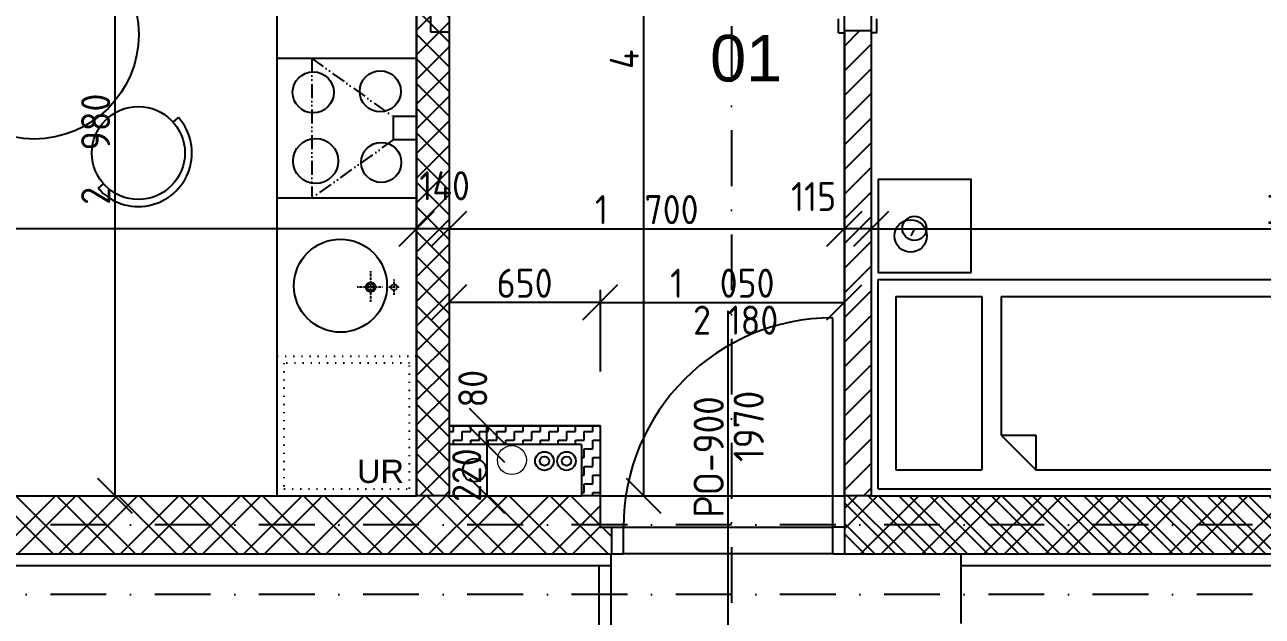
# Model space of a CAD drawing. Extents: x 4511820 to 5180432, y -1526536 to -944957.
# Drawn here: x 5148378 to 5153699, y -1312603 to -1310060 of the extents above; entities that cross this region are included whole.
import ezdxf

# ---------------------------------------------------------------- set-up
doc = ezdxf.new("R2010")
doc.units = 0
doc.header["$MEASUREMENT"] = 0
for name, pattern in [('ACAD_ISO07W100', [3.5, 0.5, -3]), ('ACAD_ISO12W100', [22, 12, -3, 0.5, -3, 0.5, -3]), ('BODKOCIARKOVANA_3', [5.6, 3, -1.3, 0, -1.3]), ('DASHED', [0.75, 0.5, -0.25])]:
    doc.linetypes.add(name, pattern=pattern)
doc.layers.get('0').update_dxf_attribs({"linetype": 'CONTINUOUS'})
doc.layers.get('Defpoints').update_dxf_attribs({"color": 61, "linetype": 'CONTINUOUS'})
for name, color, linetype in [('DVERE', 45, 'CONTINUOUS'), ('KÓTY', 4, 'CONTINUOUS'), ('MÚRY', 1, 'CONTINUOUS'), ('osi', 253, 'CONTINUOUS'), ('Plochy', 41, 'CONTINUOUS'), ('POPIS', 7, 'CONTINUOUS'), ('TENKÁ', 7, 'CONTINUOUS'), ('Z-Kúrenie', 101, 'CONTINUOUS'), ('ZARIADENIE', 47, 'CONTINUOUS'), ('ZARIADENIE1', 145, 'CONTINUOUS'), ('ZZ-elektro', 221, 'CONTINUOUS'), ('zz-vetr', 52, 'CONTINUOUS'), ('ŠRAFY', 82, 'CONTINUOUS')]:
    doc.layers.add(name, color=color, linetype=linetype)
doc.layers.add('zz-kanal-splaskova', color=37, linetype='CONTINUOUS', lineweight=18)
doc.styles.add('ARIAL', font='arial.ttf')
doc.styles.add('STYLE1', font='isocp.shx')
doc.dimstyles.new('STANDARD-50', dxfattribs={"dimtxt": 125, "dimasz": 150, "dimexe": 10, "dimexo": 200, "dimgap": 20, "dimtad": 1, "dimdsep": 46, "dimlunit": 6, "dimtxsty": 'STYLE1', "dimblk1": 'OBLIQUE', "dimblk2": 'OBLIQUE', "dimsah": 1, "dimcen": 2.5, "dimse1": 1, "dimse2": 1, "dimadec": 0, "dimazin": 0, "dimtfac": 1, "dimtmove": 1, "dimatfit": 3, "dimldrblk": 'OBLIQUE', "dimfxl": 1, "dimtolj": 1, "dimtzin": 0, "dimarcsym": 0})
pattern_1 = [(45, (584112, -84217.88), (-132.5825215, 132.5825215), []), (45, (584200.39, -84217.88), (-132.5825215, 132.5825215), [])]

# ---------------------------------------------------------------- blocks, each defined once
blk = doc.blocks.new('stol kruh')
at = {"layer": 'ZARIADENIE', "ltscale": 0.25}
for p, q in [((4441014, -1342243.9), (4441036.5, -1342224.1)), ((4441690.1, -1342287.3), (4441670.3, -1342264.8)), ((4440690.9, -1342527.6), (4440713.4, -1342507.8)), ((4441974.3, -1342610), (4441954.5, -1342587.5)), ((4440650.1, -1343161.8), (4440670, -1343184.3)), ((4441910.8, -1343263.8), (4441933.3, -1343244)), ((4440934.3, -1343484.5), (4440954.1, -1343507)), ((4441588.1, -1343548), (4441610.6, -1343528.2))]:
    blk.add_line(p, q, dxfattribs=at)
for centre, radius in [((4440863.7, -1342375.8), 200), ((4441822.3, -1342437.4), 200), ((4441312.2, -1342885.9), 450), ((4440802.1, -1343334.4), 200), ((4441760.7, -1343396), 200)]:
    blk.add_circle(centre, radius, dxfattribs=at)
for centre, start, end in [((4440863.7, -1342375.8), 41.2828, 221.2828), ((4441822.3, -1342437.4), 311.3675, 131.3675), ((4440802.1, -1343334.4), 131.3675, 311.3675), ((4441760.7, -1343396), 221.3675, 41.3675)]:
    blk.add_arc(centre, 230, start, end, dxfattribs=at)
blk = doc.blocks.new('JEDNOPOSTEL')
at = {"layer": 'ZARIADENIE', "ltscale": 0.25}
for p, q in [((4449069, -1322230.2), (4447069, -1322230.2)), ((4447069, -1323130.2), (4447069, -1322230.2)), ((4449069, -1322230.2), (4449069, -1323130.2)), ((4449069, -1323130.2), (4447069, -1323130.2)), ((4448913, -1323349.6), (4448929.1, -1323317.4))]:
    blk.add_line(p, q, dxfattribs=at)
at = {"layer": 'ZARIADENIE', "color": 76, "ltscale": 0.25}
for p, q in [((4448390.6, -1322311.3), (4447130.6, -1322311.3)), ((4447130.6, -1323056.9), (4447130.6, -1322311.3)), ((4448540.6, -1322461.3), (4448390.6, -1322311.3)), ((4448390.6, -1322461.3), (4448390.6, -1322311.3)), ((4448992.6, -1322311.3), (4448623.3, -1322311.3)), ((4448623.3, -1323056.9), (4448623.3, -1322311.3)), ((4448992.6, -1323056.9), (4448992.6, -1322311.3)), ((4448540.6, -1322461.3), (4448390.6, -1322461.3)), ((4448540.6, -1323056.9), (4448540.6, -1322461.3)), ((4448540.6, -1323056.9), (4447130.6, -1323056.9)), ((4448992.6, -1323056.9), (4448623.3, -1323056.9))]:
    blk.add_line(p, q, dxfattribs=at)
at = {"layer": 'ZARIADENIE'}
blk.add_lwpolyline([(4448669, -1323160.2), (4448669, -1323560.2), (4449069, -1323560.2), (4449069, -1323160.2)], close=True, dxfattribs=at)
at = {"layer": 'ZARIADENIE', "ltscale": 0.25}
for centre, radius in [((4448929.1, -1323317.4), 69.7), ((4448913, -1323349.6), 51.9)]:
    blk.add_circle(centre, radius, dxfattribs=at)
blk = doc.blocks.new('_OBLIQUE')
at = {"color": 0, "linetype": 'ByBlock'}
blk.add_line((-0.5, -0.5), (0.5, 0.5), dxfattribs=at)
blk = doc.blocks.new('*D25581')
at = {"layer": 'Defpoints', "color": 0}
for p in [(5151902.5, -1311254), (5150852.5, -1311785.2), (5151902.5, -1311785.2)]:
    blk.add_point(p, dxfattribs=at)
at = {"layer": 'KÓTY', "color": 0, "lineweight": -2}
blk.add_line((5150852.5, -1311254), (5151902.5, -1311254), dxfattribs=at)
at = {"layer": 'KÓTY', "color": 0, "linetype": 'ByBlock', "lineweight": -2, "xscale": 150, "yscale": 150, "zscale": 150, "rotation": 180}
blk.add_blockref('_OBLIQUE', (5150852.5, -1311254), dxfattribs=at)
at = {"layer": 'KÓTY', "color": 0, "linetype": 'ByBlock', "lineweight": -2, "xscale": 150, "yscale": 150, "zscale": 150}
blk.add_blockref('_OBLIQUE', (5151902.5, -1311254), dxfattribs=at)
at = {"layer": 'KÓTY', "color": 0, "insert": (5151377.5, -1311171.5), "char_height": 125, "attachment_point": 5, "style": 'STYLE1'}
blk.add_mtext('\\A1;1ﾠ050', dxfattribs=at)
blk = doc.blocks.new('*D25582')
at = {"layer": 'Defpoints', "color": 0}
for p in [(5150202.5, -1311254), (5150202.5, -1311785.2), (5150852.5, -1311785.2)]:
    blk.add_point(p, dxfattribs=at)
at = {"layer": 'KÓTY', "color": 0, "lineweight": -2}
blk.add_line((5150852.5, -1311254), (5150202.5, -1311254), dxfattribs=at)
at = {"layer": 'KÓTY', "color": 0, "linetype": 'ByBlock', "lineweight": -2, "xscale": 150, "yscale": 150, "zscale": 150, "rotation": 180}
blk.add_blockref('_OBLIQUE', (5150202.5, -1311254), dxfattribs=at)
at = {"layer": 'KÓTY', "color": 0, "linetype": 'ByBlock', "lineweight": -2, "xscale": 150, "yscale": 150, "zscale": 150}
blk.add_blockref('_OBLIQUE', (5150852.5, -1311254), dxfattribs=at)
at = {"layer": 'KÓTY', "color": 0, "insert": (5150527.5, -1311171.5), "char_height": 125, "attachment_point": 5, "style": 'STYLE1'}
blk.add_mtext('\\A1;650', dxfattribs=at)
blk = doc.blocks.new('*D25583')
at = {"layer": 'Defpoints', "color": 0}
for p in [(5151902.5, -1310937.5), (5150202.5, -1311785.2), (5151902.5, -1311785.2)]:
    blk.add_point(p, dxfattribs=at)
at = {"layer": 'KÓTY', "color": 0, "lineweight": -2}
blk.add_line((5150202.5, -1310937.5), (5151902.5, -1310937.5), dxfattribs=at)
at = {"layer": 'KÓTY', "color": 0, "linetype": 'ByBlock', "lineweight": -2, "xscale": 150, "yscale": 150, "zscale": 150, "rotation": 180}
blk.add_blockref('_OBLIQUE', (5150202.5, -1310937.5), dxfattribs=at)
at = {"layer": 'KÓTY', "color": 0, "linetype": 'ByBlock', "lineweight": -2, "xscale": 150, "yscale": 150, "zscale": 150}
blk.add_blockref('_OBLIQUE', (5151902.5, -1310937.5), dxfattribs=at)
at = {"layer": 'KÓTY', "color": 0, "insert": (5151052.5, -1310855), "char_height": 125, "attachment_point": 5, "style": 'STYLE1'}
blk.add_mtext('\\A1;1ﾠ700', dxfattribs=at)
blk = doc.blocks.new('*D25584')
at = {"layer": 'Defpoints', "color": 0}
for p in [(5155902.5, -1310937.5), (5152017.5, -1312085.2), (5155902.5, -1312085.2)]:
    blk.add_point(p, dxfattribs=at)
at = {"layer": 'KÓTY', "color": 0, "lineweight": -2}
blk.add_line((5152017.5, -1310937.5), (5155902.5, -1310937.5), dxfattribs=at)
at = {"layer": 'KÓTY', "color": 0, "linetype": 'ByBlock', "lineweight": -2, "xscale": 150, "yscale": 150, "zscale": 150, "rotation": 180}
blk.add_blockref('_OBLIQUE', (5152017.5, -1310937.5), dxfattribs=at)
at = {"layer": 'KÓTY', "color": 0, "linetype": 'ByBlock', "lineweight": -2, "xscale": 150, "yscale": 150, "zscale": 150}
blk.add_blockref('_OBLIQUE', (5155902.5, -1310937.5), dxfattribs=at)
at = {"layer": 'KÓTY', "color": 0, "insert": (5153960, -1310855), "char_height": 125, "attachment_point": 5, "style": 'STYLE1'}
blk.add_mtext('\\A1;3ﾠ885', dxfattribs=at)
blk = doc.blocks.new('*D25585')
at = {"layer": 'Defpoints', "color": 0}
for p in [(5151902.5, -1310937.5), (5151902.5, -1312085.2), (5152017.5, -1312085.2)]:
    blk.add_point(p, dxfattribs=at)
at = {"layer": 'KÓTY', "color": 0, "lineweight": -2}
blk.add_line((5152017.5, -1310937.5), (5151902.5, -1310937.5), dxfattribs=at)
at = {"layer": 'KÓTY', "color": 0, "linetype": 'ByBlock', "lineweight": -2, "xscale": 150, "yscale": 150, "zscale": 150, "rotation": 180}
blk.add_blockref('_OBLIQUE', (5151902.5, -1310937.5), dxfattribs=at)
at = {"layer": 'KÓTY', "color": 0, "linetype": 'ByBlock', "lineweight": -2, "xscale": 150, "yscale": 150, "zscale": 150}
blk.add_blockref('_OBLIQUE', (5152017.5, -1310937.5), dxfattribs=at)
at = {"layer": 'KÓTY', "color": 0, "insert": (5151770, -1310799), "char_height": 125, "attachment_point": 5, "style": 'STYLE1'}
blk.add_mtext('\\A1;115', dxfattribs=at)
blk = doc.blocks.new('*D25586')
at = {"layer": 'Defpoints', "color": 0}
for p in [(5150062.5, -1310937.5), (5150062.5, -1310937.5), (5150202.5, -1310937.5)]:
    blk.add_point(p, dxfattribs=at)
at = {"layer": 'KÓTY', "color": 0, "lineweight": -2}
blk.add_line((5150202.5, -1310937.5), (5150062.5, -1310937.5), dxfattribs=at)
at = {"layer": 'KÓTY', "color": 0, "linetype": 'ByBlock', "lineweight": -2, "xscale": 150, "yscale": 150, "zscale": 150, "rotation": 180}
blk.add_blockref('_OBLIQUE', (5150062.5, -1310937.5), dxfattribs=at)
at = {"layer": 'KÓTY', "color": 0, "linetype": 'ByBlock', "lineweight": -2, "xscale": 150, "yscale": 150, "zscale": 150}
blk.add_blockref('_OBLIQUE', (5150202.5, -1310937.5), dxfattribs=at)
at = {"layer": 'KÓTY', "color": 0, "insert": (5150183.3, -1310752.5), "char_height": 125, "attachment_point": 5, "style": 'STYLE1'}
blk.add_mtext('\\A1;140', dxfattribs=at)
blk = doc.blocks.new('*D25587')
at = {"layer": 'Defpoints', "color": 0}
for p in [(5144217.5, -1310937.5), (5144217.5, -1312085.2), (5150062.5, -1312085.2)]:
    blk.add_point(p, dxfattribs=at)
at = {"layer": 'KÓTY', "color": 0, "lineweight": -2}
blk.add_line((5150062.5, -1310937.5), (5144217.5, -1310937.5), dxfattribs=at)
at = {"layer": 'KÓTY', "color": 0, "linetype": 'ByBlock', "lineweight": -2, "xscale": 150, "yscale": 150, "zscale": 150, "rotation": 180}
blk.add_blockref('_OBLIQUE', (5144217.5, -1310937.5), dxfattribs=at)
at = {"layer": 'KÓTY', "color": 0, "linetype": 'ByBlock', "lineweight": -2, "xscale": 150, "yscale": 150, "zscale": 150}
blk.add_blockref('_OBLIQUE', (5150062.5, -1310937.5), dxfattribs=at)
at = {"layer": 'KÓTY', "color": 0, "insert": (5147140, -1310855), "char_height": 125, "attachment_point": 5, "style": 'STYLE1'}
blk.add_mtext('\\A1;5ﾠ845', dxfattribs=at)
blk = doc.blocks.new('*D25595')
at = {"layer": 'Defpoints', "color": 0}
for p in [(5150202.5, -1311865.2), (5150202.5, -1312085.2), (5150365.5, -1312085.2)]:
    blk.add_point(p, dxfattribs=at)
at = {"layer": 'KÓTY', "color": 0, "lineweight": -2}
blk.add_line((5150365.5, -1311865.2), (5150365.5, -1312085.2), dxfattribs=at)
at = {"layer": 'KÓTY', "color": 0, "linetype": 'ByBlock', "lineweight": -2, "xscale": 150, "yscale": 150, "zscale": 150}
for p, rotation in [((5150365.5, -1311865.2), 90), ((5150365.5, -1312085.2), 270)]:
    blk.add_blockref('_OBLIQUE', p, dxfattribs=dict(at, rotation=rotation))
at = {"layer": 'KÓTY', "color": 0, "insert": (5150278.5, -1311996.5), "char_height": 125, "attachment_point": 5, "rotation": 90, "style": 'STYLE1'}
blk.add_mtext('\\A1;220', dxfattribs=at)
blk = doc.blocks.new('*D25596')
at = {"layer": 'Defpoints', "color": 0}
for p in [(5150365.5, -1311785.2), (5150365.5, -1311785.2), (5150365.5, -1311865.2)]:
    blk.add_point(p, dxfattribs=at)
at = {"layer": 'KÓTY', "color": 0, "lineweight": -2}
blk.add_line((5150365.5, -1311865.2), (5150365.5, -1311785.2), dxfattribs=at)
at = {"layer": 'KÓTY', "color": 0, "linetype": 'ByBlock', "lineweight": -2, "xscale": 150, "yscale": 150, "zscale": 150}
for p, rotation in [((5150365.5, -1311785.2), 90), ((5150365.5, -1311865.2), 270)]:
    blk.add_blockref('_OBLIQUE', p, dxfattribs=dict(at, rotation=rotation))
at = {"layer": 'KÓTY', "color": 0, "insert": (5150304.5, -1311625), "char_height": 125, "attachment_point": 5, "rotation": 90, "style": 'STYLE1'}
blk.add_mtext('\\A1;80', dxfattribs=at)
blk = doc.blocks.new('*D25603')
at = {"layer": 'Defpoints', "color": 0}
for p in [(5151902.5, -1307965.2), (5151038.5, -1312085.2), (5151902.5, -1312085.2)]:
    blk.add_point(p, dxfattribs=at)
at = {"layer": 'KÓTY', "color": 0, "lineweight": -2}
blk.add_line((5151038.5, -1307965.2), (5151038.5, -1312085.2), dxfattribs=at)
at = {"layer": 'KÓTY', "color": 0, "linetype": 'ByBlock', "lineweight": -2, "xscale": 150, "yscale": 150, "zscale": 150}
for p, rotation in [((5151038.5, -1307965.2), 90), ((5151038.5, -1312085.2), 270)]:
    blk.add_blockref('_OBLIQUE', p, dxfattribs=dict(at, rotation=rotation))
at = {"layer": 'KÓTY', "color": 0, "insert": (5150956, -1310025.2), "char_height": 125, "attachment_point": 5, "rotation": 90, "style": 'STYLE1'}
blk.add_mtext('\\A1;4ﾠ120', dxfattribs=at)
blk = doc.blocks.new('*D25644')
at = {"layer": 'Defpoints', "color": 0}
for p in [(5149312.5, -1309105.2), (5148765.5, -1312085.2), (5149312.5, -1312085.2)]:
    blk.add_point(p, dxfattribs=at)
at = {"layer": 'KÓTY', "color": 0, "lineweight": -2}
blk.add_line((5148765.5, -1309105.2), (5148765.5, -1312085.2), dxfattribs=at)
at = {"layer": 'KÓTY', "color": 0, "linetype": 'ByBlock', "lineweight": -2, "xscale": 150, "yscale": 150, "zscale": 150}
for p, rotation in [((5148765.5, -1309105.2), 90), ((5148765.5, -1312085.2), 270)]:
    blk.add_blockref('_OBLIQUE', p, dxfattribs=dict(at, rotation=rotation))
at = {"layer": 'KÓTY', "color": 0, "insert": (5148683, -1310595.2), "char_height": 125, "attachment_point": 5, "rotation": 90, "style": 'STYLE1'}
blk.add_mtext('\\A1;2ﾠ980', dxfattribs=at)

msp = doc.modelspace()

# ---------------------------------------------------------------- hatches: boundary and pattern name
at = {"layer": 'ŠRAFY', "ltscale": 0.25}
h = msp.add_hatch(dxfattribs=at)
h.set_pattern_fill('ANSI37', color=256, scale=600, style=0)
h.set_pattern_definition([(45, (-2973754.684, 351431.784), (-53.0330086, 53.0330086), []), (135, (-2973754.684, 351431.784), (-53.0330086, -53.0330086), [])])
h.paths.add_polyline_path([(5150062.5, -1308990.191), (5150062.5, -1309105.191), (5150062.5, -1312085.191), (5150202.5, -1312085.191), (5150202.5, -1311865.191), (5150202.5, -1311785.191), (5150202.5, -1308990.191)])
h = msp.add_hatch(dxfattribs=at)
h.set_pattern_fill('ANSI31', color=256, scale=600, style=0)
h.set_pattern_definition([(45, (515270.5, 128041), (-53.0330086, 53.0330086), [])])
h.paths.add_polyline_path([(5152017.5, -1310085.191), (5151902.5, -1310085.191), (5151902.5, -1310095.191), (5151902.5, -1312085.191), (5152017.5, -1312085.191), (5152017.5, -1310095.191)])
h = msp.add_hatch(dxfattribs=at)
h.set_pattern_fill('ZIGZAG', color=256, scale=300, style=0)
h.set_pattern_definition([(0, (-68841.5, 128041), (37.5, 37.5), [37.5, -37.5]), (90, (-68804, 128041), (-37.5, 37.5), [37.5, -37.5])])
h.paths.add_polyline_path([(5150852.5, -1311785.191), (5150202.5, -1311785.191), (5150202.5, -1311865.191), (5150772.5, -1311865.191), (5150772.5, -1312085.191), (5150852.5, -1312085.191)])
at = {"layer": 'ŠRAFY'}
h = msp.add_hatch(dxfattribs=at)
h.set_pattern_fill('ANSI32', color=256, scale=500, angle=90)
h.set_pattern_definition([(135, (515810.9, -131298.9), (-132.5825215, -132.5825215), []), (135, (515810.9, -131210.52), (-132.5825215, -132.5825215), [])])
h.paths.add_polyline_path([(5150902.5, -1312335.191), (5150902.5, -1312220.191), (5150852.5, -1312220.191), (5150852.5, -1312085.191), (5150772.5, -1312085.191), (5150202.5, -1312085.191), (5150062.5, -1312085.191), (5150057.5, -1312085.191), (5149462.5, -1312085.191), (5144217.5, -1312085.191), (5144042.5, -1312085.191), (5142902.5, -1312085.191), (5142902.5, -1312335.191), (5150897.5, -1312335.191)])
h = msp.add_hatch(dxfattribs=at)
h.set_pattern_fill('ANSI32', color=256, scale=500)
h.set_pattern_definition(pattern_1)
h.paths.add_polyline_path([(5150902.5, -1312335.191), (5150902.5, -1312220.191), (5150852.5, -1312220.191), (5150852.5, -1312085.191), (5150772.5, -1312085.191), (5150202.5, -1312085.191), (5150062.5, -1312085.191), (5150057.5, -1312085.191), (5149462.5, -1312085.191), (5144217.5, -1312085.191), (5144042.5, -1312085.191), (5142902.5, -1312085.191), (5142902.5, -1312335.191), (5150897.5, -1312335.191)])
h = msp.add_hatch(dxfattribs=at)
h.set_pattern_fill('ANSI32', color=256, scale=250, angle=90)
h.set_pattern_definition([(135, (115395, 30907.69), (-66.2912607, -66.2912607), []), (135, (115395, 30951.89), (-66.2912607, -66.2912607), [])])
h.paths.add_polyline_path([(5155902.5, -1312335.191), (5155902.5, -1312085.191), (5152017.5, -1312085.191), (5151902.5, -1312085.191), (5151902.5, -1312220.191), (5151902.5, -1312335.191), (5152402.5, -1312335.191)])
h = msp.add_hatch(dxfattribs=at)
h.set_pattern_fill('ANSI32', color=256, scale=500)
h.set_pattern_definition(pattern_1)
h.paths.add_polyline_path([(5155902.5, -1312335.191), (5155902.5, -1312085.191), (5152017.5, -1312085.191), (5151902.5, -1312085.191), (5151902.5, -1312220.191), (5151902.5, -1312335.191), (5152402.5, -1312335.191)])

# ---------------------------------------------------------------- linework, layer by layer
at = {"layer": 'DVERE', "ltscale": 0.25}
for p, q in [((5151877.5, -1310095.191), (5151877.5, -1310035.191)), ((5152042.5, -1310095.191), (5152042.5, -1310035.191)), ((5151877.5, -1310095.191), (5151902.5, -1310095.191)), ((5152042.5, -1310095.191), (5152017.5, -1310095.191)), ((5151402.5, -1312668), (5151402.5, -1311290.691))]:
    msp.add_line(p, q, dxfattribs=at)
at = {"layer": 'DVERE'}
for p, q in [((5151852.5, -1312220.191), (5151852.5, -1311320.191)), ((5150952.5, -1312220.191), (5151852.5, -1312220.191)), ((5151852.5, -1312335.191), (5150952.5, -1312335.191))]:
    msp.add_line(p, q, dxfattribs=at)
msp.add_arc((5151852.5, -1312220.191), 900, 90, 180, dxfattribs=at)
at = {"layer": 'KÓTY', "ltscale": 0.25}
msp.add_line((5150852.5, -1311200.597), (5150852.5, -1311550.597), dxfattribs=at)
at = {"layer": 'MÚRY'}
for p, q in [((5150202.5, -1308990.191), (5150202.5, -1311785.191)), ((5150062.5, -1309105.191), (5150062.5, -1312085.191)), ((5150852.5, -1311785.191), (5150202.5, -1311785.191)), ((5150852.5, -1311785.191), (5150852.5, -1312220.191)), ((5150202.5, -1311865.191), (5150202.5, -1312085.191)), ((5150772.5, -1311865.191), (5150202.5, -1311865.191)), ((5150772.5, -1311865.191), (5150772.5, -1312085.191)), ((5144217.5, -1312085.191), (5150057.5, -1312085.191)), ((5150202.5, -1312085.191), (5150772.5, -1312085.191)), ((5151902.5, -1312085.191), (5151902.5, -1312220.191)), ((5152017.5, -1312085.191), (5155902.5, -1312085.191)), ((5150852.5, -1312220.191), (5150952.5, -1312220.191)), ((5150952.5, -1312335.191), (5150952.5, -1312220.191)), ((5151852.5, -1312335.191), (5151852.5, -1312220.191)), ((5151902.5, -1312220.191), (5151852.5, -1312220.191)), ((5150897.5, -1312335.191), (5150897.5, -1313661.191)), ((5150897.5, -1312335.191), (5150952.5, -1312335.191)), ((5151852.5, -1312335.191), (5152402.5, -1312335.191)), ((5152402.5, -1312335.191), (5152402.5, -1312635.191))]:
    msp.add_line(p, q, dxfattribs=at)
at = {"layer": 'MÚRY', "ltscale": 0.25}
for p, q in [((5151902.5, -1310085.191), (5152017.5, -1310085.191)), ((5151902.5, -1310085.191), (5151902.5, -1312220.191)), ((5152017.5, -1310085.191), (5152017.5, -1312085.191))]:
    msp.add_line(p, q, dxfattribs=at)
at = {"layer": 'osi', "linetype": 'BODKOCIARKOVANA_3', "ltscale": 80}
for p, q in [((5151417.5, -1284972.097), (5151417.5, -1316900)), ((5157242.5, -1312210.191), (5093572.5, -1312210.191)), ((5157242.5, -1312510.191), (5093572.5, -1312510.191))]:
    msp.add_line(p, q, dxfattribs=at)
at = {"layer": 'Plochy'}
for points in [[(5150062.5, -1309105.191), (5149312.5, -1309105.191), (5149312.5, -1307965.191), (5146967.5, -1307965.191), (5146967.5, -1309105.191), (5144217.5, -1309105.191), (5144217.5, -1312085.191), (5150062.5, -1312085.191)], [(5151902.5, -1312085.191), (5151902.5, -1307965.191), (5149312.5, -1307965.191), (5149312.5, -1308990.191), (5150202.5, -1308990.191), (5150202.5, -1311785.191), (5150852.5, -1311785.191), (5150852.5, -1312085.191)], [(5155902.5, -1309105.191), (5152017.5, -1309105.191), (5152017.5, -1312085.191), (5155902.5, -1312085.191)]]:
    msp.add_lwpolyline(points, close=True, dxfattribs=at)
at = {"layer": 'TENKÁ'}
for p, q in [((5150202.5, -1311785.191), (5150202.5, -1311865.191)), ((5150202.5, -1312085.191), (5150062.5, -1312085.191)), ((5150852.5, -1312085.191), (5150772.5, -1312085.191)), ((5152017.5, -1312085.191), (5151902.5, -1312085.191)), ((5150902.5, -1312335.191), (5150902.5, -1312220.191)), ((5151902.5, -1312220.191), (5151902.5, -1312335.191)), ((5142442.5, -1312335.191), (5150897.5, -1312335.191)), ((5142442.5, -1312385.191), (5150897.5, -1312385.191)), ((5150847.5, -1313661.191), (5150847.5, -1312385.191)), ((5152402.5, -1312335.191), (5156442.5, -1312335.191)), ((5152402.5, -1312385.191), (5156442.5, -1312385.191))]:
    msp.add_line(p, q, dxfattribs=at)
at = {"layer": 'TENKÁ', "linetype": 'ACAD_ISO12W100', "ltscale": 10}
msp.add_line((5150852.5, -1312085.191), (5151902.5, -1312085.191), dxfattribs=at)
at = {"layer": 'Z-Kúrenie'}
for centre, radius in [((5150612.602, -1311936.021), 40), ((5150707.602, -1311936.021), 40), ((5150612.602, -1311936.021), 20), ((5150707.602, -1311936.021), 20)]:
    msp.add_circle(centre, radius, dxfattribs=at)
at = {"layer": 'ZARIADENIE1', "color": 8, "ltscale": 0.25}
for p, q in [((5149462.5, -1309105.191), (5149462.5, -1312085.191)), ((5150062.5, -1310205.191), (5149462.5, -1310205.191)), ((5150062.5, -1310205.191), (5149462.5, -1310205.191)), ((5149962.5, -1310455.191), (5149962.5, -1310555.191)), ((5150062.5, -1310455.191), (5149962.5, -1310455.191)), ((5150062.5, -1310555.191), (5149962.5, -1310555.191)), ((5150062.5, -1310805.191), (5149462.5, -1310805.191)), ((5150062.5, -1310805.191), (5149462.5, -1310805.191))]:
    msp.add_line(p, q, dxfattribs=at)
at = {"layer": 'ZARIADENIE1', "color": 8, "linetype": 'ACAD_ISO12W100', "ltscale": 5}
for p, q in [((5149612.5, -1310205.191), (5149962.5, -1310455.191)), ((5149612.5, -1310205.191), (5149612.5, -1310805.191)), ((5149962.5, -1310555.191), (5149612.5, -1310805.191))]:
    msp.add_line(p, q, dxfattribs=at)
at = {"layer": 'ZARIADENIE1', "color": 8, "linetype": 'DASHED'}
for p, q in [((5149865.731, -1311251.152), (5149865.731, -1311119.699)), ((5149966.154, -1311221.028), (5149966.154, -1311155.301)), ((5149916.396, -1311188.164), (5149806.851, -1311188.164)), ((5149990.801, -1311188.164), (5149938.768, -1311188.164))]:
    msp.add_line(p, q, dxfattribs=at)
at = {"layer": 'ZARIADENIE1', "color": 8, "linetype": 'ACAD_ISO07W100', "ltscale": 10}
msp.add_line((5149462.5, -1311485.191), (5150062.5, -1311485.191), dxfattribs=at)
msp.add_lwpolyline([(5150032.5, -1311515.191), (5149492.5, -1311515.191), (5149492.5, -1312055.191), (5150032.5, -1312055.191)], close=True, dxfattribs=at)
at = {"layer": 'ZARIADENIE1', "color": 8, "ltscale": 0.25}
for centre, radius in [((5149618.424, -1310351.035), 88.387), ((5149906.735, -1310346.64), 88.387), ((5149628.946, -1310645.994), 96.805), ((5149910.943, -1310652.315), 86.283), ((5149735.588, -1311182.316), 200)]:
    msp.add_circle(centre, radius, dxfattribs=at)
at = {"layer": 'ZARIADENIE1', "color": 8, "linetype": 'Continuous'}
for centre, radius in [((5149865.464, -1311188.437), 20.877), ((5149865.731, -1311188.164), 14.781)]:
    msp.add_circle(centre, radius, dxfattribs=at)
at = {"layer": 'ZARIADENIE1', "color": 8, "linetype": 'DASHED'}
msp.add_circle((5149966.154, -1311188.478), 12.931, dxfattribs=at)
at = {"layer": 'ZZ-elektro'}
for p, q in [((5150122.5, -1309590.191), (5150122.5, -1310090.191)), ((5150122.5, -1310090.191), (5150202.5, -1310090.191))]:
    msp.add_line(p, q, dxfattribs=at)
at = {"layer": 'zz-kanal-splaskova'}
msp.add_circle((5150472.832, -1311931.81), 62.5, dxfattribs=at)
at = {"layer": 'zz-vetr'}
msp.add_circle((5150311.483, -1311975.191), 50, dxfattribs=at)

# ---------------------------------------------------------------- block references
at = {"layer": 'ZARIADENIE'}
msp.add_blockref('stol kruh', (707106.033, 32784.408), dxfattribs=at)
at = {"layer": 'ZARIADENIE', "color": 2, "rotation": 180}
msp.add_blockref('JEDNOPOSTEL', (9601116.5, -2634285.383), dxfattribs=at)

# ---------------------------------------------------------------- texts
at = {"layer": 'KÓTY', "insert": (5151435.086, -1311330.457), "char_height": 125, "attachment_point": 5, "style": 'STYLE1'}
msp.add_mtext('\\A1;2 180', dxfattribs=at)
at = {"layer": 'POPIS', "lineweight": 40, "ltscale": 0.25, "style": 'ARIAL'}
msp.add_text('01', height=200, dxfattribs=at).set_placement((5151324.811, -1310303.598))
at = {"layer": 'TENKÁ', "linetype": 'Continuous', "style": 'STYLE1'}
for s, p in [('PO-900', (5151383.917, -1312179.571)), ('1970', (5151556.024, -1311939.88))]:
    msp.add_text(s, height=130, rotation=90, dxfattribs=at).set_placement(p)
at = {"layer": 'ZARIADENIE1', "color": 8, "ltscale": 0.25, "style": 'ARIAL'}
msp.add_text('UR', height=100, dxfattribs=at).set_placement((5149806.81, -1312030.108))

# ---------------------------------------------------------------- dimensions: what is measured, and where the dimension line sits
at = {"layer": 'KÓTY'}
dim = msp.add_linear_dim(base=(5151038.5, -1312085.191), p1=(5151902.5, -1307965.191), p2=(5151902.5, -1312085.191), angle=90, dimstyle='STANDARD-50', dxfattribs=at)
dim.commit()
dim.dimension.update_dxf_attribs({"geometry": '*D25603', "text_midpoint": (5150955.957, -1310025.191)})
dim = msp.add_linear_dim(base=(5148765.5, -1312085.191), p1=(5149312.5, -1309105.191), p2=(5149312.5, -1312085.191), angle=90, dimstyle='STANDARD-50', override={"dimtxsty": 'STYLE1', "dimldrblk": 'OBLIQUE'}, dxfattribs=at)
dim.commit()
dim.dimension.update_dxf_attribs({"geometry": '*D25644', "text_midpoint": (5148682.957, -1310595.191)})
for base, p1, p2, picture, middle in [((5150062.5, -1310937.5), (5150202.5, -1310937.5), (5150062.5, -1310937.5), '*D25586', (5150183.25, -1310752.5)), ((5144217.5, -1310937.5), (5150062.5, -1312085.191), (5144217.5, -1312085.191), '*D25587', (5147140, -1310854.957)), ((5151902.5, -1310937.5), (5150202.5, -1311785.191), (5151902.5, -1311785.191), '*D25583', (5151052.5, -1310854.957)), ((5155902.5, -1310937.5), (5152017.5, -1312085.191), (5155902.5, -1312085.191), '*D25584', (5153960, -1310854.957)), ((5150202.5, -1311254), (5150852.5, -1311785.191), (5150202.5, -1311785.191), '*D25582', (5150527.5, -1311171.5)), ((5151902.5, -1311254), (5150852.5, -1311785.191), (5151902.5, -1311785.191), '*D25581', (5151377.5, -1311171.457))]:
    dim = msp.add_linear_dim(base=base, p1=p1, p2=p2, dimstyle='STANDARD-50', dxfattribs=at)
    dim.commit()
    dim.dimension.update_dxf_attribs({"geometry": picture, "text_midpoint": middle})
dim = msp.add_linear_dim(base=(5151902.5, -1310937.5), p1=(5152017.5, -1312085.191), p2=(5151902.5, -1312085.191), dimstyle='STANDARD-50', dxfattribs=at)
dim.commit()
dim.dimension.update_dxf_attribs({"geometry": '*D25585', "text_midpoint": (5151770, -1310881.5), "dimtype": 160})
for base, p1, p2, picture, middle in [((5150365.5, -1311785.191), (5150365.5, -1311865.191), (5150365.5, -1311785.191), '*D25596', (5150387, -1311625)), ((5150365.5, -1312085.191), (5150202.5, -1311865.191), (5150202.5, -1312085.191), '*D25595', (5150361, -1311996.5))]:
    dim = msp.add_linear_dim(base=base, p1=p1, p2=p2, angle=90, dimstyle='STANDARD-50', dxfattribs=at)
    dim.commit()
    dim.dimension.update_dxf_attribs({"geometry": picture, "text_midpoint": middle, "dimtype": 160})

doc.saveas('drawing.dxf')
